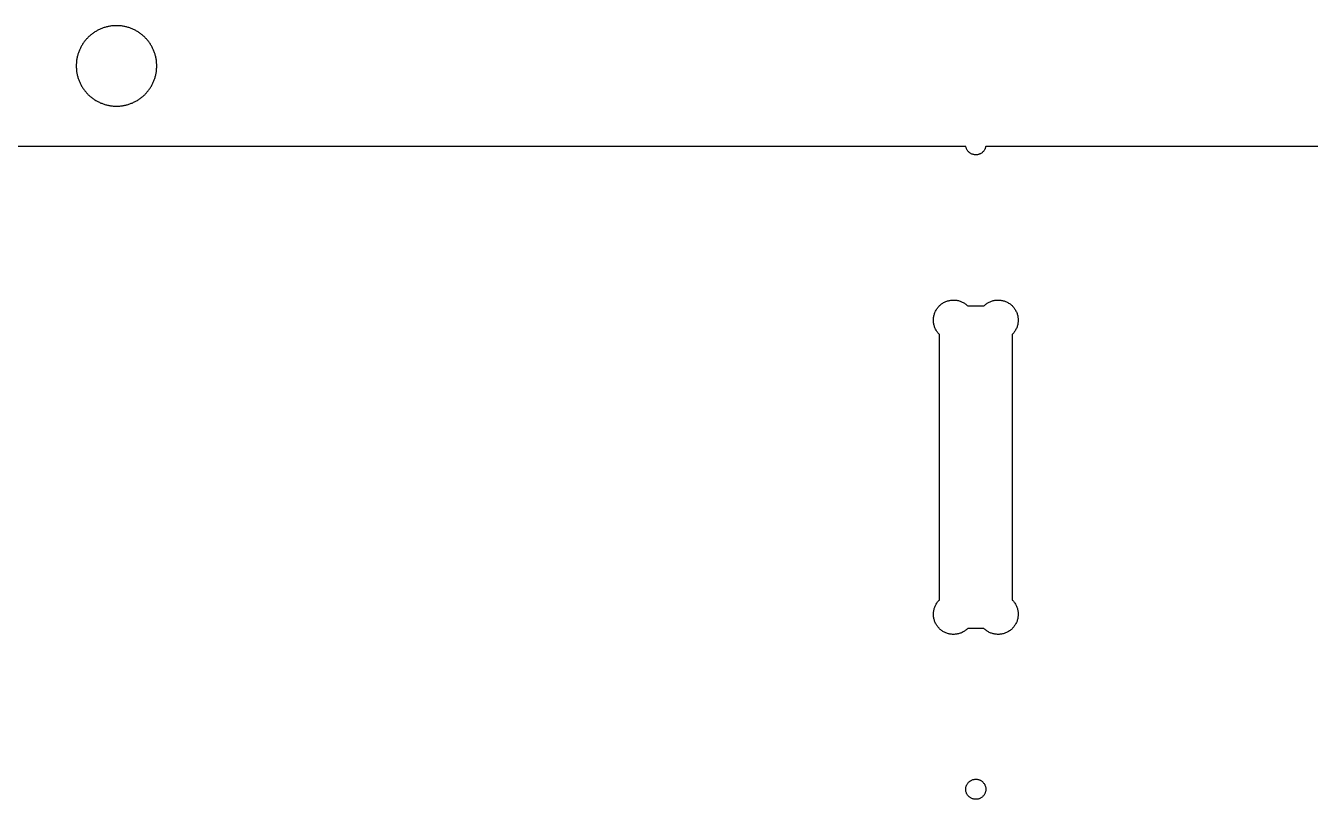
# Model space of a CAD drawing. Extents: x 0 to 2439, y 0 to 1219.
# Drawn here: x 1190.3 to 1392.9, y 468.6 to 590.7 of the extents above; entities that cross this region are included whole.
import ezdxf

# ---------------------------------------------------------------- set-up
doc = ezdxf.new("R2010")
doc.units = 0
doc.layers.add('Layer_1', color=7, linetype='CONTINUOUS')

msp = doc.modelspace()

# ---------------------------------------------------------------- linework, layer by layer
at = {"layer": 'Layer_1', "color": 7}
for p, q in [((1201.131117, 589.630097), (1201.021107, 589.55511)), ((1201.241099, 589.70212), (1201.131117, 589.630097)), ((1201.3611, 589.773099), (1201.241099, 589.70212)), ((1201.47111, 589.840098), (1201.3611, 589.773099)), ((1201.591111, 589.90611), (1201.47111, 589.840098)), ((1201.701122, 589.968114), (1201.591111, 589.90611)), ((1201.821122, 590.029102), (1201.701122, 589.968114)), ((1201.941123, 590.087099), (1201.821122, 590.029102)), ((1202.061124, 590.142104), (1201.941123, 590.087099)), ((1202.191116, 590.195106), (1202.061124, 590.142104)), ((1202.311117, 590.245115), (1202.191116, 590.195106)), ((1202.431118, 590.293121), (1202.311117, 590.245115)), ((1202.561109, 590.338108), (1202.431118, 590.293121)), ((1202.68111, 590.380102), (1202.561109, 590.338108)), ((1202.811102, 590.420121), (1202.68111, 590.380102)), ((1202.941121, 590.457121), (1202.811102, 590.420121)), ((1203.071113, 590.492116), (1202.941121, 590.457121)), ((1203.201104, 590.523104), (1203.071113, 590.492116)), ((1203.331124, 590.552117), (1203.201104, 590.523104)), ((1203.461116, 590.579097), (1203.331124, 590.552004)), ((1203.591107, 590.602098), (1203.461116, 590.578956)), ((1203.721099, 590.623096), (1203.591107, 590.602211)), ((1203.851119, 590.641101), (1203.721099, 590.623039)), ((1203.98111, 590.656116), (1203.851119, 590.641158)), ((1204.111102, 590.669098), (1203.98111, 590.656116)), ((1204.251112, 590.678101), (1204.111102, 590.66907)), ((1204.381104, 590.6851), (1204.251112, 590.678044)), ((1204.511124, 590.690123), (1204.381104, 590.685043)), ((1204.651106, 590.691111), (1204.511124, 590.691111)), ((1204.781097, 590.690123), (1204.651106, 590.690123)), ((1204.911117, 590.6851), (1204.781097, 590.69018)), ((1205.041109, 590.678101), (1204.911117, 590.685156)), ((1205.181119, 590.669098), (1205.041109, 590.678129)), ((1205.311111, 590.656116), (1205.181119, 590.669098)), ((1205.441102, 590.641101), (1205.311111, 590.656059)), ((1205.571122, 590.623096), (1205.441102, 590.641158)), ((1205.711104, 590.602098), (1205.571122, 590.622983)), ((1205.841124, 590.579097), (1205.711104, 590.602239)), ((1205.971116, 590.552117), (1205.841124, 590.57921)), ((1206.101107, 590.523104), (1205.971116, 590.552117)), ((1206.231099, 590.492116), (1206.101107, 590.523104)), ((1206.3511, 590.457121), (1206.231099, 590.492116)), ((1206.481119, 590.420121), (1206.3511, 590.457121)), ((1206.611111, 590.380102), (1206.481119, 590.420121)), ((1206.731112, 590.338108), (1206.611111, 590.380102)), ((1206.861103, 590.293121), (1206.731112, 590.338108)), ((1206.981104, 590.245115), (1206.861103, 590.293121)), ((1207.111124, 590.195106), (1206.981104, 590.245115)), ((1207.231125, 590.142104), (1207.111124, 590.195106)), ((1207.351098, 590.087099), (1207.231125, 590.142104)), ((1207.471098, 590.029102), (1207.351098, 590.087099)), ((1207.591099, 589.968114), (1207.471098, 590.029102)), ((1207.7111, 589.90611), (1207.591099, 589.968114)), ((1207.82111, 589.840098), (1207.7111, 589.90611)), ((1207.941111, 589.773099), (1207.82111, 589.840098)), ((1208.051122, 589.70212), (1207.941111, 589.773099)), ((1208.161104, 589.630097), (1208.051122, 589.70212)), ((1208.271114, 589.55511), (1208.161104, 589.630097)), ((1199.211103, 587.630101), (1199.151103, 587.516111)), ((1199.281122, 587.744118), (1199.211103, 587.630101)), ((1199.361104, 587.855116), (1199.281122, 587.744118)), ((1199.431124, 587.965098), (1199.361104, 587.855116)), ((1199.511105, 588.073105), (1199.431124, 587.965098)), ((1199.591115, 588.180124), (1199.511105, 588.073105)), ((1199.671097, 588.28511), (1199.591115, 588.180124)), ((1199.751107, 588.389109), (1199.671097, 588.28511)), ((1199.841108, 588.490116), (1199.751107, 588.389109)), ((1199.931108, 588.590108), (1199.841108, 588.490116)), ((1200.021109, 588.688124), (1199.931108, 588.590108)), ((1200.11111, 588.784107), (1200.021109, 588.688124)), ((1200.20111, 588.878116), (1200.11111, 588.784107)), ((1200.301102, 588.97012), (1200.20111, 588.878116)), ((1200.401121, 589.060121), (1200.301102, 588.97012)), ((1200.501113, 589.148118), (1200.401121, 589.060121)), ((1200.601104, 589.234111), (1200.501113, 589.148118)), ((1200.701124, 589.317112), (1200.601104, 589.234111)), ((1200.811106, 589.399098), (1200.701124, 589.317112)), ((1200.911097, 589.47812), (1200.811106, 589.399098)), ((1201.021107, 589.55511), (1200.911097, 589.47812)), ((1208.381124, 589.47812), (1208.271114, 589.55511)), ((1208.491106, 589.399098), (1208.381124, 589.47812)), ((1208.591097, 589.317112), (1208.491106, 589.399098)), ((1208.691117, 589.234111), (1208.591097, 589.317112)), ((1208.801099, 589.148118), (1208.691117, 589.234111)), ((1208.901118, 589.060121), (1208.801099, 589.148118)), ((1208.991119, 588.97012), (1208.901118, 589.060121)), ((1209.09111, 588.878116), (1208.991119, 588.97012)), ((1209.181111, 588.784107), (1209.09111, 588.878116)), ((1209.281102, 588.688124), (1209.181111, 588.784107)), ((1209.371103, 588.590108), (1209.281102, 588.688124)), ((1209.451113, 588.490116), (1209.371103, 588.590108)), ((1209.541114, 588.389109), (1209.451113, 588.490116)), ((1209.621124, 588.28511), (1209.541114, 588.389109)), ((1209.701106, 588.180124), (1209.621124, 588.28511)), ((1209.781116, 588.073105), (1209.701106, 588.180124)), ((1209.861097, 587.965098), (1209.781116, 588.073105)), ((1209.941107, 587.855116), (1209.861097, 587.965098)), ((1210.011098, 587.744118), (1209.941107, 587.855116)), ((1210.081118, 587.630101), (1210.011098, 587.744118)), ((1210.151109, 587.516111), (1210.081118, 587.630101)), ((1198.431097, 585.661121), (1198.41106, 585.531101)), ((1198.461098, 585.791112), (1198.431097, 585.661121)), ((1198.501117, 585.920116), (1198.461098, 585.791112)), ((1198.531117, 586.04912), (1198.501117, 585.920116)), ((1198.571108, 586.17612), (1198.531117, 586.04912)), ((1198.611099, 586.30312), (1198.571108, 586.17612)), ((1198.651118, 586.429104), (1198.611099, 586.30312)), ((1198.691109, 586.5541), (1198.651118, 586.429104)), ((1198.741118, 586.679096), (1198.691109, 586.5541)), ((1198.7911, 586.802117), (1198.741118, 586.679096)), ((1198.8511, 586.924122), (1198.7911, 586.802117)), ((1198.90111, 587.04511), (1198.8511, 586.924122)), ((1198.961111, 587.164124), (1198.90111, 587.04511)), ((1199.021111, 587.283108), (1198.961111, 587.164124)), ((1199.081112, 587.400118), (1199.021111, 587.283108)), ((1199.151103, 587.516111), (1199.081112, 587.400118)), ((1210.211109, 587.400118), (1210.151109, 587.516111)), ((1210.27111, 587.283108), (1210.211109, 587.400118)), ((1210.33111, 587.164124), (1210.27111, 587.283108)), ((1210.391111, 587.04511), (1210.33111, 587.164124)), ((1210.451111, 586.924122), (1210.391111, 587.04511)), ((1210.501121, 586.802117), (1210.451111, 586.924122)), ((1210.551102, 586.679096), (1210.501121, 586.802117)), ((1210.601112, 586.5541), (1210.551102, 586.679096)), ((1210.641103, 586.429104), (1210.601112, 586.5541)), ((1210.691113, 586.30312), (1210.641103, 586.429104)), ((1210.731104, 586.17612), (1210.691113, 586.30312)), ((1210.761104, 586.04912), (1210.731104, 586.17612)), ((1210.801123, 585.920116), (1210.761104, 586.04912)), ((1210.831123, 585.791112), (1210.801123, 585.920116)), ((1210.861124, 585.661121), (1210.831123, 585.791112)), ((1210.881105, 585.531101), (1210.861067, 585.661121)), ((1198.301106, 584.607106), (1198.301106, 584.474122)), ((1198.301106, 584.474122), (1198.301106, 584.341111)), ((1198.301106, 584.341111), (1198.301106, 584.2081)), ((1198.301106, 584.2081), (1198.301106, 584.075117)), ((1198.301106, 584.075117), (1198.310984, 583.942105)), ((1198.311125, 584.740117), (1198.301247, 584.607106)), ((1198.311125, 583.942105), (1198.321002, 583.81011)), ((1198.321115, 584.872112), (1198.311238, 584.740117)), ((1198.321115, 583.81011), (1198.330993, 583.677099)), ((1198.331106, 585.005124), (1198.321228, 584.872112)), ((1198.351116, 585.137119), (1198.331078, 585.005124)), ((1198.331106, 583.677099), (1198.351144, 583.545103)), ((1198.351116, 583.545103), (1198.360993, 583.413108)), ((1198.361106, 585.269114), (1198.351228, 585.137119)), ((1198.391106, 585.400122), (1198.361106, 585.269114)), ((1198.411116, 585.531101), (1198.391078, 585.400122)), ((1210.911105, 585.400122), (1210.881105, 585.531101)), ((1210.931115, 585.269114), (1210.911077, 585.400122)), ((1210.951124, 585.137119), (1210.931086, 585.269114)), ((1210.931115, 583.413108), (1210.951152, 583.545103)), ((1210.951124, 583.545103), (1210.961002, 583.677099)), ((1210.961115, 585.005124), (1210.951237, 585.137119)), ((1210.961115, 583.677099), (1210.970993, 583.81011)), ((1210.971106, 584.872112), (1210.961228, 585.005124)), ((1210.971106, 583.81011), (1210.980983, 583.942105)), ((1210.981124, 584.740117), (1210.971247, 584.872112)), ((1210.981124, 583.942105), (1210.991002, 584.075117)), ((1210.991115, 584.607106), (1210.981237, 584.740117)), ((1210.991115, 584.474122), (1210.991115, 584.607106)), ((1210.991115, 584.2081), (1211.000993, 584.341111)), ((1210.991115, 584.075117), (1210.991115, 584.2081)), ((1211.001106, 584.341111), (1210.991228, 584.474122)), ((1198.361106, 583.413108), (1198.391106, 583.2821)), ((1198.391106, 583.2821), (1198.411144, 583.151121)), ((1198.411116, 583.151121), (1198.431154, 583.021101)), ((1198.431097, 583.021101), (1198.461098, 582.89111)), ((1198.461098, 582.89111), (1198.501117, 582.762106)), ((1198.501117, 582.762106), (1198.531117, 582.633102)), ((1198.531117, 582.633102), (1198.571108, 582.506102)), ((1198.571108, 582.506102), (1198.611099, 582.379102)), ((1198.611099, 582.379102), (1198.651118, 582.253118)), ((1198.651118, 582.253118), (1198.691109, 582.128122)), ((1198.691109, 582.128122), (1198.741118, 582.003098)), ((1198.741118, 582.003098), (1198.7911, 581.880105)), ((1198.7911, 581.880105), (1198.8511, 581.7581)), ((1198.8511, 581.7581), (1198.90111, 581.637112)), ((1198.90111, 581.637112), (1198.961111, 581.518099)), ((1198.961111, 581.518099), (1199.021111, 581.399114)), ((1210.27111, 581.399114), (1210.33111, 581.518099)), ((1210.33111, 581.518099), (1210.391111, 581.637112)), ((1210.391111, 581.637112), (1210.451111, 581.7581)), ((1210.451111, 581.7581), (1210.501121, 581.880105)), ((1210.501121, 581.880105), (1210.551102, 582.003098)), ((1210.551102, 582.003098), (1210.601112, 582.128122)), ((1210.601112, 582.128122), (1210.641103, 582.253118)), ((1210.641103, 582.253118), (1210.691113, 582.379102)), ((1210.691113, 582.379102), (1210.731104, 582.506102)), ((1210.731104, 582.506102), (1210.761104, 582.633102)), ((1210.761104, 582.633102), (1210.801123, 582.762106)), ((1210.801123, 582.762106), (1210.831123, 582.89111)), ((1210.831123, 582.89111), (1210.861124, 583.021101)), ((1210.861124, 583.021101), (1210.881161, 583.151121)), ((1210.881105, 583.151121), (1210.911105, 583.2821)), ((1210.911105, 583.2821), (1210.931143, 583.413108)), ((1199.021111, 581.399114), (1199.081112, 581.282104)), ((1199.081112, 581.282104), (1199.151103, 581.166111)), ((1199.151103, 581.166111), (1199.211103, 581.052122)), ((1199.211103, 581.052122), (1199.281122, 580.93912)), ((1199.281122, 580.93912), (1199.361104, 580.827106)), ((1199.361104, 580.827106), (1199.431124, 580.717124)), ((1199.431124, 580.717124), (1199.511105, 580.609117)), ((1199.511105, 580.609117), (1199.591115, 580.502099)), ((1199.591115, 580.502099), (1199.671097, 580.397112)), ((1199.671097, 580.397112), (1199.751107, 580.293113)), ((1199.751107, 580.293113), (1199.841108, 580.192106)), ((1199.841108, 580.192106), (1199.931108, 580.092114)), ((1199.931108, 580.092114), (1200.021109, 579.994099)), ((1200.021109, 579.994099), (1200.11111, 579.898115)), ((1200.11111, 579.898115), (1200.20111, 579.804107)), ((1200.20111, 579.804107), (1200.301102, 579.712102)), ((1200.301102, 579.712102), (1200.401121, 579.622102)), ((1200.401121, 579.622102), (1200.501113, 579.534105)), ((1200.501113, 579.534105), (1200.601104, 579.448112)), ((1208.691117, 579.448112), (1208.801099, 579.534105)), ((1208.801099, 579.534105), (1208.901118, 579.622102)), ((1208.901118, 579.622102), (1208.991119, 579.712102)), ((1208.991119, 579.712102), (1209.09111, 579.804107)), ((1209.09111, 579.804107), (1209.181111, 579.898115)), ((1209.181111, 579.898115), (1209.281102, 579.994099)), ((1209.281102, 579.994099), (1209.371103, 580.092114)), ((1209.371103, 580.092114), (1209.451113, 580.192106)), ((1209.451113, 580.192106), (1209.541114, 580.293113)), ((1209.541114, 580.293113), (1209.621124, 580.397112)), ((1209.621124, 580.397112), (1209.701106, 580.502099)), ((1209.701106, 580.502099), (1209.781116, 580.609117)), ((1209.781116, 580.609117), (1209.861097, 580.717124)), ((1209.861097, 580.717124), (1209.941107, 580.827106)), ((1209.941107, 580.827106), (1210.011098, 580.93912)), ((1210.011098, 580.93912), (1210.081118, 581.052122)), ((1210.081118, 581.052122), (1210.151109, 581.166111)), ((1210.151109, 581.166111), (1210.211109, 581.282104)), ((1210.211109, 581.282104), (1210.27111, 581.399114)), ((1200.601104, 579.448112), (1200.701124, 579.36511)), ((1200.701124, 579.36511), (1200.811106, 579.283096)), ((1200.811106, 579.283096), (1200.911097, 579.204102)), ((1200.911097, 579.204102), (1201.021107, 579.127112)), ((1201.021107, 579.127112), (1201.131117, 579.052097)), ((1201.131117, 579.052097), (1201.241099, 578.980102)), ((1201.241099, 578.980102), (1201.3611, 578.909124)), ((1201.3611, 578.909124), (1201.47111, 578.842096)), ((1201.47111, 578.842096), (1201.591111, 578.776112)), ((1201.591111, 578.776112), (1201.701122, 578.714108)), ((1201.701122, 578.714108), (1201.821122, 578.65312)), ((1201.821122, 578.65312), (1201.941123, 578.595123)), ((1201.941123, 578.595123), (1202.061124, 578.540118)), ((1202.061124, 578.540118), (1202.191116, 578.487117)), ((1202.191116, 578.487117), (1202.311117, 578.437107)), ((1202.311117, 578.437107), (1202.431118, 578.389101)), ((1202.431118, 578.389101), (1202.561109, 578.344115)), ((1202.561109, 578.344115), (1202.68111, 578.30212)), ((1202.68111, 578.30212), (1202.811102, 578.262101)), ((1202.811102, 578.262101), (1202.941121, 578.225102)), ((1202.941121, 578.225102), (1203.071113, 578.191122)), ((1203.071113, 578.191122), (1203.201104, 578.159118)), ((1203.201104, 578.159118), (1203.331124, 578.130106)), ((1203.331124, 578.130106), (1203.461116, 578.103012)), ((1203.461116, 578.103097), (1203.591107, 578.080237)), ((1203.591107, 578.080096), (1203.721099, 578.059211)), ((1203.721099, 578.059098), (1203.851119, 578.041036)), ((1203.851119, 578.041121), (1203.98111, 578.026163)), ((1203.98111, 578.026107), (1204.111102, 578.013124)), ((1204.111102, 578.013096), (1204.251112, 578.004065)), ((1204.251112, 578.004122), (1204.381104, 577.997066)), ((1204.381104, 577.997122), (1204.511124, 577.992042)), ((1204.511124, 577.992099), (1204.651106, 577.992099)), ((1204.651106, 577.991111), (1204.781097, 577.991111)), ((1204.781097, 577.992099), (1204.911117, 577.997179)), ((1204.911117, 577.997122), (1205.041109, 578.004178)), ((1205.041109, 578.004122), (1205.181119, 578.013153)), ((1205.181119, 578.013096), (1205.311111, 578.026078)), ((1205.311111, 578.026107), (1205.441102, 578.041064)), ((1205.441102, 578.041121), (1205.571122, 578.059183)), ((1205.571122, 578.059098), (1205.711104, 578.079983)), ((1205.711104, 578.080096), (1205.841124, 578.102956)), ((1205.841124, 578.103097), (1205.971116, 578.13019)), ((1205.971116, 578.130106), (1206.101107, 578.159118)), ((1206.101107, 578.159118), (1206.231099, 578.191122)), ((1206.231099, 578.191122), (1206.3511, 578.225102)), ((1206.3511, 578.225102), (1206.481119, 578.262101)), ((1206.481119, 578.262101), (1206.611111, 578.30212)), ((1206.611111, 578.30212), (1206.731112, 578.344115)), ((1206.731112, 578.344115), (1206.861103, 578.389101)), ((1206.861103, 578.389101), (1206.981104, 578.437107)), ((1206.981104, 578.437107), (1207.111124, 578.487117)), ((1207.111124, 578.487117), (1207.231125, 578.540118)), ((1207.231125, 578.540118), (1207.351098, 578.595123)), ((1207.351098, 578.595123), (1207.471098, 578.65312)), ((1207.471098, 578.65312), (1207.591099, 578.714108)), ((1207.591099, 578.714108), (1207.7111, 578.776112)), ((1207.7111, 578.776112), (1207.82111, 578.842096)), ((1207.82111, 578.842096), (1207.941111, 578.909124)), ((1207.941111, 578.909124), (1208.051122, 578.980102)), ((1208.051122, 578.980102), (1208.161104, 579.052097)), ((1208.161104, 579.052097), (1208.271114, 579.127112)), ((1208.271114, 579.127112), (1208.381124, 579.204102)), ((1208.381124, 579.204102), (1208.491106, 579.283096)), ((1208.491106, 579.283096), (1208.591097, 579.36511)), ((1208.591097, 579.36511), (1208.691117, 579.448112)), ((1338.611101, 571.641111), (301.543099, 571.641111)), ((1338.63111, 571.528109), (1338.611073, 571.641111)), ((1338.661111, 571.432097), (1338.63111, 571.528109)), ((1338.691111, 571.338117), (1338.661111, 571.432097)), ((1341.711114, 571.464101), (1341.681114, 571.369105)), ((1341.731124, 571.561101), (1341.711086, 571.464101)), ((1341.751105, 571.641111), (1341.731068, 571.561101)), ((1531.091116, 571.641111), (1341.751105, 571.641111)), ((1338.731102, 571.245097), (1338.691111, 571.338117)), ((1338.771121, 571.156112), (1338.731102, 571.245097)), ((1338.821102, 571.069103), (1338.771121, 571.156112)), ((1338.881103, 570.985114), (1338.821102, 571.069103)), ((1338.941103, 570.905104), (1338.881103, 570.985114)), ((1339.001104, 570.829101), (1338.941103, 570.905104)), ((1339.071123, 570.757106), (1339.001104, 570.829101)), ((1339.141114, 570.689119), (1339.071123, 570.757106)), ((1339.221124, 570.627115), (1339.141114, 570.689119)), ((1339.301106, 570.569118), (1339.221124, 570.627115)), ((1339.391107, 570.516117), (1339.301106, 570.569118)), ((1339.471117, 570.469099), (1339.391107, 570.516117)), ((1339.571108, 570.42812), (1339.471117, 570.469099)), ((1339.661109, 570.392108), (1339.571108, 570.42812)), ((1339.751109, 570.362108), (1339.661109, 570.392108)), ((1339.851101, 570.338119), (1339.751109, 570.362108)), ((1339.95112, 570.321101), (1339.851101, 570.338035)), ((1340.051112, 570.309107), (1339.95112, 570.321242)), ((1340.151103, 570.304112), (1340.051112, 570.309192)), ((1340.251122, 570.305099), (1340.151103, 570.305099)), ((1340.351114, 570.312098), (1340.251122, 570.305043)), ((1340.451105, 570.326097), (1340.351114, 570.311986)), ((1340.541106, 570.345118), (1340.451105, 570.32621)), ((1340.641097, 570.371111), (1340.541106, 570.345147)), ((1340.731098, 570.403115), (1340.641097, 570.371111)), ((1340.831117, 570.441102), (1340.731098, 570.403115)), ((1340.921118, 570.484113), (1340.831117, 570.441102)), ((1341.0011, 570.533107), (1340.921118, 570.484113)), ((1341.0911, 570.587096), (1341.0011, 570.533107)), ((1341.17111, 570.647096), (1341.0911, 570.587096)), ((1341.241102, 570.711104), (1341.17111, 570.647096)), ((1341.311121, 570.780108), (1341.241102, 570.711104)), ((1341.381112, 570.854106), (1341.311121, 570.780108)), ((1341.441112, 570.931096), (1341.381112, 570.854106)), ((1341.501113, 571.01311), (1341.441112, 570.931096)), ((1341.561113, 571.0971), (1341.501113, 571.01311)), ((1341.601104, 571.185096), (1341.561113, 571.0971)), ((1341.641123, 571.276113), (1341.601104, 571.185096)), ((1341.681114, 571.369105), (1341.641123, 571.276113)), ((1335.231123, 547.050101), (1335.351124, 547.108098)), ((1335.351124, 547.108098), (1335.471125, 547.161099)), ((1335.471125, 547.161099), (1335.601116, 547.208117)), ((1335.601116, 547.208117), (1335.721117, 547.2511)), ((1335.721117, 547.2511), (1335.851109, 547.288099)), ((1335.851109, 547.288099), (1335.9811, 547.319115)), ((1335.9811, 547.319115), (1336.11112, 547.346209)), ((1336.11112, 547.346124), (1336.241112, 547.367008)), ((1336.241112, 547.367121), (1336.371103, 547.382079)), ((1336.371103, 547.382107), (1336.511114, 547.391985)), ((1336.511114, 547.392098), (1336.641105, 547.396049)), ((1336.641105, 547.396106), (1336.771125, 547.393283)), ((1336.771125, 547.394102), (1336.901116, 547.387046)), ((1336.901116, 547.387103), (1337.041099, 547.374967)), ((1337.041099, 547.375108), (1337.171118, 547.357046)), ((1337.171118, 547.357102), (1337.30111, 547.333114)), ((1337.30111, 547.333114), (1337.431102, 547.304101)), ((1337.431102, 547.304101), (1337.561121, 547.270122)), ((1337.561121, 547.270122), (1337.691113, 547.230102)), ((1337.691113, 547.230102), (1337.811114, 547.185116)), ((1337.811114, 547.185116), (1337.931115, 547.135106)), ((1337.931115, 547.135106), (1338.051116, 547.079114)), ((1338.051116, 547.079114), (1338.171116, 547.019113)), ((1342.191118, 547.019113), (1342.311119, 547.079114)), ((1342.311119, 547.079114), (1342.43112, 547.135106)), ((1342.43112, 547.135106), (1342.551121, 547.185116)), ((1342.551121, 547.185116), (1342.681112, 547.230102)), ((1342.681112, 547.230102), (1342.801113, 547.270122)), ((1342.801113, 547.270122), (1342.931105, 547.304101)), ((1342.931105, 547.304101), (1343.061124, 547.333114)), ((1343.061124, 547.333114), (1343.191116, 547.357102)), ((1343.191116, 547.357102), (1343.321108, 547.375165)), ((1343.321108, 547.375108), (1343.461118, 547.387244)), ((1343.461118, 547.387103), (1343.59111, 547.394158)), ((1343.59111, 547.394102), (1343.721101, 547.396924)), ((1343.721101, 547.396106), (1343.851121, 547.392154)), ((1343.851121, 547.392098), (1343.991103, 547.38222)), ((1343.991103, 547.382107), (1344.121123, 547.36715)), ((1344.121123, 547.367121), (1344.251114, 547.346237)), ((1344.251114, 547.346124), (1344.381106, 547.319031)), ((1344.381106, 547.319115), (1344.511098, 547.288099)), ((1344.511098, 547.288099), (1344.641117, 547.2511)), ((1344.641117, 547.2511), (1344.761118, 547.208117)), ((1344.761118, 547.208117), (1344.89111, 547.161099)), ((1344.89111, 547.161099), (1345.011111, 547.108098)), ((1345.011111, 547.108098), (1345.131112, 547.050101)), ((1333.611111, 545.043106), (1333.641111, 545.170106)), ((1333.641111, 545.170106), (1333.691121, 545.296118)), ((1333.691121, 545.296118), (1333.731112, 545.421114)), ((1333.731112, 545.421114), (1333.791112, 545.543119)), ((1333.791112, 545.543119), (1333.841122, 545.662104)), ((1333.841122, 545.662104), (1333.911113, 545.780101)), ((1333.911113, 545.780101), (1333.971114, 545.894119)), ((1333.971114, 545.894119), (1334.051124, 546.006105)), ((1334.051124, 546.006105), (1334.121115, 546.114111)), ((1334.121115, 546.114111), (1334.211115, 546.219098)), ((1334.211115, 546.219098), (1334.291097, 546.321121)), ((1334.291097, 546.321121), (1334.381098, 546.419109)), ((1334.381098, 546.419109), (1334.471098, 546.513117)), ((1334.471098, 546.513117), (1334.571118, 546.603118)), ((1334.571118, 546.603118), (1334.671109, 546.688123)), ((1334.671109, 546.688123), (1334.78112, 546.770108)), ((1334.78112, 546.770108), (1334.891102, 546.847099)), ((1334.891102, 546.847099), (1335.001112, 546.919122)), ((1335.001112, 546.919122), (1335.111122, 546.987109)), ((1335.111122, 546.987109), (1335.231123, 547.050101)), ((1338.171116, 547.019113), (1338.291117, 546.954117)), ((1338.291117, 546.954117), (1338.401099, 546.884098)), ((1338.401099, 546.884098), (1338.51111, 546.809112)), ((1338.51111, 546.809112), (1338.62112, 546.730118)), ((1338.62112, 546.730118), (1338.721111, 546.6461)), ((1338.721111, 546.6461), (1338.821102, 546.558103)), ((1338.821102, 546.558103), (1338.921122, 546.466099)), ((1338.921122, 546.466099), (1341.441112, 546.466099)), ((1341.441112, 546.466099), (1341.541104, 546.558103)), ((1341.541104, 546.558103), (1341.641123, 546.6461)), ((1341.641123, 546.6461), (1341.741115, 546.730118)), ((1341.741115, 546.730118), (1341.851125, 546.809112)), ((1341.851125, 546.809112), (1341.961107, 546.884098)), ((1341.961107, 546.884098), (1342.071117, 546.954117)), ((1342.071117, 546.954117), (1342.191118, 547.019113)), ((1345.131112, 547.050101), (1345.251112, 546.987109)), ((1345.251112, 546.987109), (1345.361123, 546.919122)), ((1345.361123, 546.919122), (1345.471105, 546.847099)), ((1345.471105, 546.847099), (1345.581115, 546.770108)), ((1345.581115, 546.770108), (1345.691097, 546.688123)), ((1345.691097, 546.688123), (1345.791116, 546.603118)), ((1345.791116, 546.603118), (1345.891108, 546.513117)), ((1345.891108, 546.513117), (1345.981108, 546.419109)), ((1345.981108, 546.419109), (1346.071109, 546.321121)), ((1346.071109, 546.321121), (1346.16111, 546.219098)), ((1346.16111, 546.219098), (1346.24112, 546.114111)), ((1346.24112, 546.114111), (1346.311111, 546.006105)), ((1346.311111, 546.006105), (1346.391121, 545.894119)), ((1346.391121, 545.894119), (1346.451121, 545.780101)), ((1346.451121, 545.780101), (1346.521112, 545.662104)), ((1346.521112, 545.662104), (1346.581113, 545.543119)), ((1346.581113, 545.543119), (1346.631123, 545.421114)), ((1346.631123, 545.421114), (1346.681104, 545.296118)), ((1346.681104, 545.296118), (1346.721123, 545.170106)), ((1346.721123, 545.170106), (1346.761114, 545.043106)), ((1333.501101, 544.387109), (1333.510978, 544.52012)), ((1333.501101, 544.254097), (1333.501101, 544.387109)), ((1333.501101, 544.188114), (1333.501101, 544.254097)), ((1333.501101, 544.055102), (1333.501101, 544.188114)), ((1333.51112, 543.922119), (1333.501242, 544.055102)), ((1333.531101, 543.790096), (1333.511063, 543.922119)), ((1333.51112, 544.52012), (1333.531157, 544.652115)), ((1333.55111, 543.659116), (1333.531073, 543.790096)), ((1333.531101, 544.652115), (1333.551139, 544.783123)), ((1333.57112, 543.528109), (1333.551082, 543.659116)), ((1333.55111, 544.783123), (1333.571148, 544.914102)), ((1333.57112, 544.914102), (1333.611111, 545.043106)), ((1333.611111, 543.399105), (1333.57112, 543.528109)), ((1333.641111, 543.272105), (1333.611111, 543.399105)), ((1333.691121, 543.145105), (1333.641111, 543.272105)), ((1333.731112, 543.021097), (1333.691121, 543.145105)), ((1333.791112, 542.89912), (1333.731112, 543.021097)), ((1346.631123, 543.021097), (1346.581113, 542.89912)), ((1346.681104, 543.145105), (1346.631123, 543.021097)), ((1346.721123, 543.272105), (1346.681104, 543.145105)), ((1346.761114, 543.399105), (1346.721123, 543.272105)), ((1346.761114, 545.043106), (1346.791114, 544.914102)), ((1346.791114, 543.528109), (1346.761114, 543.399105)), ((1346.811124, 543.659116), (1346.791086, 543.528109)), ((1346.791114, 544.914102), (1346.811152, 544.783123)), ((1346.831105, 543.790096), (1346.811068, 543.659116)), ((1346.811124, 544.783123), (1346.831162, 544.652115)), ((1346.851115, 543.922119), (1346.831077, 543.790096)), ((1346.831105, 544.652115), (1346.851143, 544.52012)), ((1346.851115, 544.52012), (1346.860993, 544.387109)), ((1346.861106, 544.055102), (1346.851228, 543.922119)), ((1346.861106, 544.387109), (1346.861106, 544.254097)), ((1346.861106, 544.254097), (1346.861106, 544.188114)), ((1346.861106, 544.188114), (1346.861106, 544.055102)), ((1333.841122, 542.780107), (1333.791112, 542.89912)), ((1333.911113, 542.66211), (1333.841122, 542.780107)), ((1333.971114, 542.54812), (1333.911113, 542.66211)), ((1334.051124, 542.436106), (1333.971114, 542.54812)), ((1334.121115, 542.3281), (1334.051124, 542.436106)), ((1334.211115, 542.223113), (1334.121115, 542.3281)), ((1334.291097, 542.121118), (1334.211115, 542.223113)), ((1334.381098, 542.023102), (1334.291097, 542.121118)), ((1334.431108, 541.976112), (1334.381098, 542.023102)), ((1334.431108, 500.056122), (1334.431108, 541.976112)), ((1345.981108, 542.023102), (1345.931099, 541.976112)), ((1345.931099, 541.976112), (1345.931099, 500.056122)), ((1346.071109, 542.121118), (1345.981108, 542.023102)), ((1346.16111, 542.223113), (1346.071109, 542.121118)), ((1346.24112, 542.3281), (1346.16111, 542.223113)), ((1346.311111, 542.436106), (1346.24112, 542.3281)), ((1346.391121, 542.54812), (1346.311111, 542.436106)), ((1346.451121, 542.66211), (1346.391121, 542.54812)), ((1346.521112, 542.780107), (1346.451121, 542.66211)), ((1346.581113, 542.89912), (1346.521112, 542.780107)), ((1333.561101, 498.439101), (1333.591101, 498.568105)), ((1333.591101, 498.568105), (1333.621102, 498.697109)), ((1333.621102, 498.697109), (1333.661121, 498.824109)), ((1333.661121, 498.824109), (1333.711102, 498.949105)), ((1333.711102, 498.949105), (1333.761112, 499.072098)), ((1333.761112, 499.072098), (1333.811122, 499.193114)), ((1333.811122, 499.193114), (1333.871122, 499.311112)), ((1333.871122, 499.311112), (1333.941113, 499.427105)), ((1333.941113, 499.427105), (1334.011104, 499.540107)), ((1334.011104, 499.540107), (1334.081124, 499.650117)), ((1334.081124, 499.650117), (1334.161106, 499.757107)), ((1334.161106, 499.757107), (1334.251106, 499.860118)), ((1334.251106, 499.860118), (1334.341107, 499.96011)), ((1334.341107, 499.96011), (1334.431108, 500.056122)), ((1345.931099, 500.056122), (1346.031118, 499.96011)), ((1346.031118, 499.96011), (1346.1111, 499.860118)), ((1346.1111, 499.860118), (1346.201101, 499.757107)), ((1346.201101, 499.757107), (1346.281111, 499.650117)), ((1346.281111, 499.650117), (1346.351102, 499.540107)), ((1346.351102, 499.540107), (1346.421121, 499.427105)), ((1346.421121, 499.427105), (1346.491112, 499.311112)), ((1346.491112, 499.311112), (1346.551113, 499.193114)), ((1346.551113, 499.193114), (1346.601122, 499.072098)), ((1346.601122, 499.072098), (1346.651104, 498.949105)), ((1346.651104, 498.949105), (1346.701114, 498.824109)), ((1346.701114, 498.824109), (1346.741105, 498.697109)), ((1346.741105, 498.697109), (1346.771105, 498.568105)), ((1346.771105, 498.568105), (1346.801105, 498.439101)), ((1333.501101, 497.91112), (1333.510978, 498.044103)), ((1333.501101, 497.778109), (1333.501101, 497.91112)), ((1333.501101, 497.645097), (1333.501101, 497.778109)), ((1333.51112, 497.512114), (1333.501242, 497.645097)), ((1333.531101, 497.380119), (1333.511063, 497.512114)), ((1333.51112, 498.044103), (1333.520997, 498.176098)), ((1333.52111, 498.176098), (1333.541148, 498.308122)), ((1333.55111, 497.249111), (1333.531073, 497.380119)), ((1333.54112, 498.308122), (1333.561158, 498.439101)), ((1333.57112, 497.118104), (1333.551082, 497.249111)), ((1333.611111, 496.9891), (1333.57112, 497.118104)), ((1333.641111, 496.8621), (1333.611111, 496.9891)), ((1333.691121, 496.736116), (1333.641111, 496.8621)), ((1333.731112, 496.61112), (1333.691121, 496.736116)), ((1333.791112, 496.489115), (1333.731112, 496.61112)), ((1333.841122, 496.370102), (1333.791112, 496.489115)), ((1346.581113, 496.489115), (1346.521112, 496.370102)), ((1346.631123, 496.61112), (1346.581113, 496.489115)), ((1346.681104, 496.736116), (1346.631123, 496.61112)), ((1346.721123, 496.8621), (1346.681104, 496.736116)), ((1346.761114, 496.9891), (1346.721123, 496.8621)), ((1346.791114, 497.118104), (1346.761114, 496.9891)), ((1346.811124, 497.249111), (1346.791086, 497.118104)), ((1346.801105, 498.439101), (1346.821143, 498.308122)), ((1346.831105, 497.380119), (1346.811068, 497.249111)), ((1346.821115, 498.308122), (1346.841152, 498.176098)), ((1346.851115, 497.512114), (1346.831077, 497.380119)), ((1346.841124, 498.176098), (1346.851002, 498.044103)), ((1346.851115, 498.044103), (1346.860993, 497.91112)), ((1346.861106, 497.645097), (1346.851228, 497.512114)), ((1346.861106, 497.91112), (1346.861106, 497.778109)), ((1346.861106, 497.778109), (1346.861106, 497.645097)), ((1333.911113, 496.252105), (1333.841122, 496.370102)), ((1333.971114, 496.138115), (1333.911113, 496.252105)), ((1334.051124, 496.026101), (1333.971114, 496.138115)), ((1334.121115, 495.918123), (1334.051124, 496.026101)), ((1334.211115, 495.813108), (1334.121115, 495.918123)), ((1334.291097, 495.711113), (1334.211115, 495.813108)), ((1334.381098, 495.614113), (1334.291097, 495.711113)), ((1334.471098, 495.519117), (1334.381098, 495.614113)), ((1334.571118, 495.429117), (1334.471098, 495.519117)), ((1334.671109, 495.344111), (1334.571118, 495.429117)), ((1334.78112, 495.262098), (1334.671109, 495.344111)), ((1334.891102, 495.185107), (1334.78112, 495.262098)), ((1335.001112, 495.113112), (1334.891102, 495.185107)), ((1335.111122, 495.045097), (1335.001112, 495.113112)), ((1335.231123, 494.982105), (1335.111122, 495.045097)), ((1335.351124, 494.924108), (1335.231123, 494.982105)), ((1335.471125, 494.871107), (1335.351124, 494.924108)), ((1335.601116, 494.824117), (1335.471125, 494.871107)), ((1335.721117, 494.781106), (1335.601116, 494.824117)), ((1335.851109, 494.744107), (1335.721117, 494.781106)), ((1335.9811, 494.713119), (1335.851109, 494.744107)), ((1336.11112, 494.68611), (1335.9811, 494.713204)), ((1336.241112, 494.665113), (1336.11112, 494.685997)), ((1336.371103, 494.650099), (1336.241112, 494.665056)), ((1336.511114, 494.640108), (1336.371103, 494.649986)), ((1336.641105, 494.6361), (1336.511114, 494.640052)), ((1336.771125, 494.638104), (1336.641105, 494.635282)), ((1336.901116, 494.645103), (1336.771125, 494.638048)), ((1337.041099, 494.657098), (1336.901116, 494.644962)), ((1337.171118, 494.675104), (1337.041099, 494.657041)), ((1337.30111, 494.699121), (1337.171118, 494.675132)), ((1337.431102, 494.728105), (1337.30111, 494.699121)), ((1337.561121, 494.762113), (1337.431102, 494.728105)), ((1337.691113, 494.802104), (1337.561121, 494.762113)), ((1337.811114, 494.847118), (1337.691113, 494.802104)), ((1337.931115, 494.8971), (1337.811114, 494.847118)), ((1338.051116, 494.953121), (1337.931115, 494.8971)), ((1338.171116, 495.013121), (1338.051116, 494.953121)), ((1338.291117, 495.078117), (1338.171116, 495.013121)), ((1338.401099, 495.148108), (1338.291117, 495.078117)), ((1338.51111, 495.223123), (1338.401099, 495.148108)), ((1338.62112, 495.302117), (1338.51111, 495.223123)), ((1338.721111, 495.386106), (1338.62112, 495.302117)), ((1338.821102, 495.474103), (1338.721111, 495.386106)), ((1338.921122, 495.566107), (1338.821102, 495.474103)), ((1341.441112, 495.566107), (1338.921122, 495.566107)), ((1341.541104, 495.474103), (1341.441112, 495.566107)), ((1341.641123, 495.386106), (1341.541104, 495.474103)), ((1341.741115, 495.302117), (1341.641123, 495.386106)), ((1341.851125, 495.223123), (1341.741115, 495.302117)), ((1341.961107, 495.148108), (1341.851125, 495.223123)), ((1342.071117, 495.078117), (1341.961107, 495.148108)), ((1342.191118, 495.013121), (1342.071117, 495.078117)), ((1342.311119, 494.953121), (1342.191118, 495.013121)), ((1342.43112, 494.8971), (1342.311119, 494.953121)), ((1342.551121, 494.847118), (1342.43112, 494.8971)), ((1342.681112, 494.802104), (1342.551121, 494.847118)), ((1342.801113, 494.762113), (1342.681112, 494.802104)), ((1342.931105, 494.728105), (1342.801113, 494.762113)), ((1343.061124, 494.699121), (1342.931105, 494.728105)), ((1343.191116, 494.675104), (1343.061124, 494.699092)), ((1343.321108, 494.657098), (1343.191116, 494.67516)), ((1343.461118, 494.645103), (1343.321108, 494.657239)), ((1343.59111, 494.638104), (1343.461118, 494.64516)), ((1343.721101, 494.6361), (1343.59111, 494.638923)), ((1343.851121, 494.640108), (1343.721101, 494.636157)), ((1343.991103, 494.650099), (1343.851121, 494.640221)), ((1344.121123, 494.665113), (1343.991103, 494.650155)), ((1344.251114, 494.68611), (1344.121123, 494.665226)), ((1344.381106, 494.713119), (1344.251114, 494.686026)), ((1344.511098, 494.744107), (1344.381106, 494.713119)), ((1344.641117, 494.781106), (1344.511098, 494.744107)), ((1344.761118, 494.824117), (1344.641117, 494.781106)), ((1344.89111, 494.871107), (1344.761118, 494.824117)), ((1345.011111, 494.924108), (1344.89111, 494.871107)), ((1345.131112, 494.982105), (1345.011111, 494.924108)), ((1345.251112, 495.045097), (1345.131112, 494.982105)), ((1345.361123, 495.113112), (1345.251112, 495.045097)), ((1345.471105, 495.185107), (1345.361123, 495.113112)), ((1345.581115, 495.262098), (1345.471105, 495.185107)), ((1345.691097, 495.344111), (1345.581115, 495.262098)), ((1345.791116, 495.429117), (1345.691097, 495.344111)), ((1345.891108, 495.519117), (1345.791116, 495.429117)), ((1345.981108, 495.614113), (1345.891108, 495.519117)), ((1346.071109, 495.711113), (1345.981108, 495.614113)), ((1346.16111, 495.813108), (1346.071109, 495.711113)), ((1346.24112, 495.918123), (1346.16111, 495.813108)), ((1346.311111, 496.026101), (1346.24112, 495.918123)), ((1346.391121, 496.138115), (1346.311111, 496.026101)), ((1346.451121, 496.252105), (1346.391121, 496.138115)), ((1346.521112, 496.370102), (1346.451121, 496.252105)), ((1338.59112, 470.224104), (1338.600997, 470.324124)), ((1338.59112, 470.1251), (1338.59112, 470.224104)), ((1338.60111, 470.025109), (1338.591232, 470.1251)), ((1338.60111, 470.324124), (1338.610988, 470.423099)), ((1338.611101, 470.423099), (1338.631139, 470.521115)), ((1338.63111, 470.521115), (1338.651148, 470.618114)), ((1338.65112, 470.618114), (1338.68112, 470.71311)), ((1338.68112, 470.71311), (1338.721111, 470.806103)), ((1338.721111, 470.806103), (1338.761102, 470.897119)), ((1338.761102, 470.897119), (1338.811112, 470.985116)), ((1338.811112, 470.985116), (1338.861122, 471.070122)), ((1338.861122, 471.070122), (1338.921122, 471.151119)), ((1338.921122, 471.151119), (1338.981122, 471.22811)), ((1338.981122, 471.22811), (1339.051114, 471.302108)), ((1339.051114, 471.302108), (1339.121105, 471.371112)), ((1339.121105, 471.371112), (1339.191124, 471.43512)), ((1339.191124, 471.43512), (1339.271106, 471.49512)), ((1339.271106, 471.49512), (1339.361106, 471.549109)), ((1339.361106, 471.549109), (1339.441116, 471.598103)), ((1339.441116, 471.598103), (1339.531117, 471.641114)), ((1339.531117, 471.641114), (1339.631108, 471.679101)), ((1339.631108, 471.679101), (1339.721109, 471.711105)), ((1339.721109, 471.711105), (1339.8211, 471.737069)), ((1339.8211, 471.737097), (1339.92112, 471.756006)), ((1339.92112, 471.756119), (1340.011121, 471.77023)), ((1340.011121, 471.770117), (1340.111112, 471.777173)), ((1340.111112, 471.777116), (1340.211103, 471.777116)), ((1340.211103, 471.778104), (1340.311123, 471.773024)), ((1340.311123, 471.773109), (1340.411114, 471.760973)), ((1340.411114, 471.761114), (1340.511106, 471.744181)), ((1340.511106, 471.744096), (1340.611097, 471.720108)), ((1340.611097, 471.720108), (1340.701098, 471.690107)), ((1340.701098, 471.690107), (1340.801117, 471.654096)), ((1340.801117, 471.654096), (1340.891118, 471.613117)), ((1340.891118, 471.613117), (1340.9711, 471.566099)), ((1340.9711, 471.566099), (1341.0611, 471.513098)), ((1341.0611, 471.513098), (1341.14111, 471.456117)), ((1341.14111, 471.456117), (1341.22112, 471.393097)), ((1341.22112, 471.393097), (1341.291111, 471.325109)), ((1341.291111, 471.325109), (1341.361102, 471.253114)), ((1341.361102, 471.253114), (1341.421103, 471.177112)), ((1341.421103, 471.177112), (1341.481103, 471.097102)), ((1341.481103, 471.097102), (1341.541104, 471.013113)), ((1341.541104, 471.013113), (1341.591114, 470.926104)), ((1341.591114, 470.926104), (1341.631104, 470.837119)), ((1341.631104, 470.837119), (1341.671124, 470.744098)), ((1341.671124, 470.744098), (1341.701124, 470.650118)), ((1341.701124, 470.650118), (1341.731124, 470.554106)), ((1341.731124, 470.554106), (1341.751162, 470.456119)), ((1341.751105, 470.456119), (1341.760983, 470.357115)), ((1341.761124, 470.357115), (1341.771002, 470.257096)), ((1341.771115, 470.15812), (1341.761237, 470.058101)), ((1341.771115, 470.257096), (1341.771115, 470.15812)), ((1338.62112, 469.926106), (1338.601082, 470.025109)), ((1338.63111, 469.829106), (1338.621233, 469.926106)), ((1338.661111, 469.732106), (1338.63111, 469.829106)), ((1338.691111, 469.638098), (1338.661111, 469.732106)), ((1338.731102, 469.545106), (1338.691111, 469.638098)), ((1338.771121, 469.456121), (1338.731102, 469.545106)), ((1338.821102, 469.369112), (1338.771121, 469.456121)), ((1338.881103, 469.285122), (1338.821102, 469.369112)), ((1338.941103, 469.205112), (1338.881103, 469.285122)), ((1339.001104, 469.12911), (1338.941103, 469.205112)), ((1339.071123, 469.057115), (1339.001104, 469.12911)), ((1339.141114, 468.9891), (1339.071123, 469.057115)), ((1339.221124, 468.927124), (1339.141114, 468.9891)), ((1339.301106, 468.869099), (1339.221124, 468.927124)), ((1339.391107, 468.816097), (1339.301106, 468.869099)), ((1339.471117, 468.769107), (1339.391107, 468.816097)), ((1339.571108, 468.7281), (1339.471117, 468.769107)), ((1339.661109, 468.692117), (1339.571108, 468.7281)), ((1339.751109, 468.662117), (1339.661109, 468.692117)), ((1339.851101, 468.6381), (1339.751109, 468.662089)), ((1339.95112, 468.62111), (1339.851101, 468.638043)), ((1340.051112, 468.609116), (1339.95112, 468.621251)), ((1340.151103, 468.60412), (1340.051112, 468.6092)), ((1340.251122, 468.605108), (1340.151103, 468.605108)), ((1340.351114, 468.612107), (1340.251122, 468.605052)), ((1340.451105, 468.626105), (1340.351114, 468.611994)), ((1340.541106, 468.645099), (1340.451105, 468.62619)), ((1340.641097, 468.67112), (1340.541106, 468.645155)), ((1340.731098, 468.703096), (1340.641097, 468.67112)), ((1340.831117, 468.741111), (1340.731098, 468.703096)), ((1340.921118, 468.784122), (1340.831117, 468.741111)), ((1341.0011, 468.833115), (1340.921118, 468.784122)), ((1341.0911, 468.887104), (1341.0011, 468.833115)), ((1341.17111, 468.947105), (1341.0911, 468.887104)), ((1341.241102, 469.011113), (1341.17111, 468.947105)), ((1341.311121, 469.080116), (1341.241102, 469.011113)), ((1341.381112, 469.154115), (1341.311121, 469.080116)), ((1341.441112, 469.231105), (1341.381112, 469.154115)), ((1341.501113, 469.313119), (1341.441112, 469.231105)), ((1341.561113, 469.397108), (1341.501113, 469.313119)), ((1341.601104, 469.485105), (1341.561113, 469.397108)), ((1341.641123, 469.576122), (1341.601104, 469.485105)), ((1341.681114, 469.669114), (1341.641123, 469.576122)), ((1341.711114, 469.76411), (1341.681114, 469.669114)), ((1341.731124, 469.86111), (1341.711086, 469.76411)), ((1341.751105, 469.959097), (1341.731068, 469.86111)), ((1341.761124, 470.058101), (1341.751246, 469.959097))]:
    msp.add_line(p, q, dxfattribs=at)

doc.saveas('drawing.dxf')
